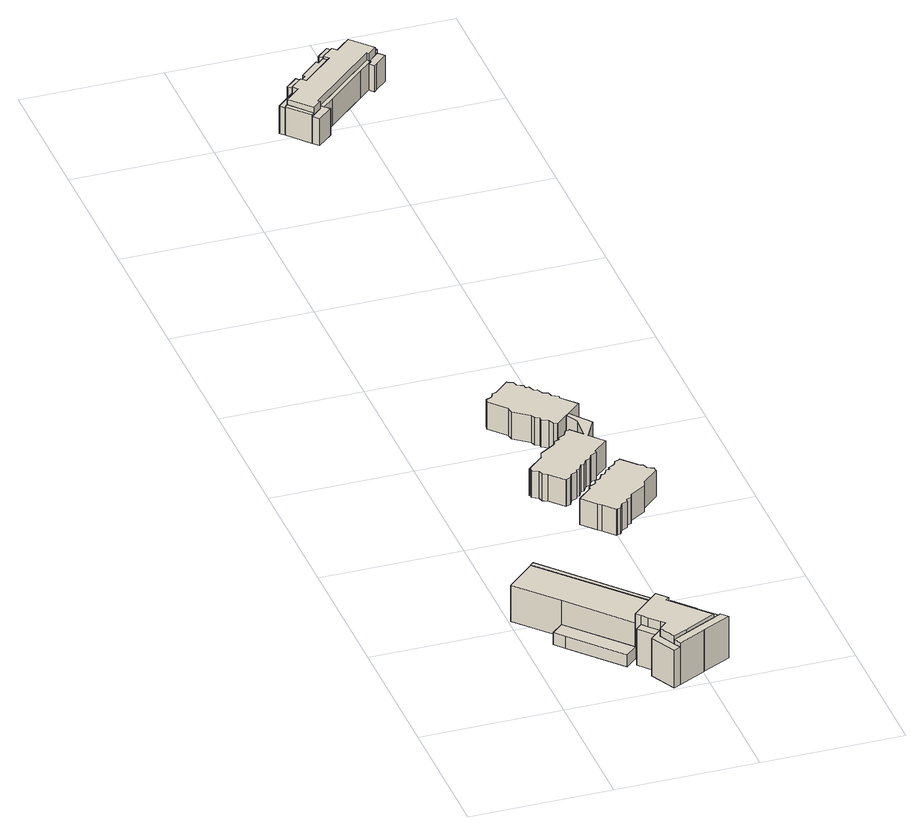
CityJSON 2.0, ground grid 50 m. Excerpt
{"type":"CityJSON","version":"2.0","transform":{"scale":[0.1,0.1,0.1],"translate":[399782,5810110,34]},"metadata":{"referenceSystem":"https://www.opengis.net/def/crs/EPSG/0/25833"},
"CityObjects":{
"building1":{"type":"Building","attributes":{"Gemeindeschluessel":"11000009","BezugspunktDach":"2200","function":"51009_1610","measuredHeight":13.91,"storeysAboveGround":0},"address":[{"country":"Germany","locality":"Berlin"}],"geometry":[{"type":"Solid","lod":"1","boundaries":[[[[0,1,2,3,4]],[[5,6,7,8,9]],[[5,9,4,3]],[[6,5,3,2]],[[7,6,2,1]],[[8,7,1,0]],[[9,8,0,4]]]]}]},
"building2":{"type":"Building","attributes":{"Gemeindeschluessel":"11000009","function":"31001_2100"},"address":[{"country":"Germany","locality":"Berlin","thoroughfareNumber":"18","thoroughfareName":"Karl-Ziegler-Straße"}],"children":["building2-1","building2-2","building2-3","building2-4","building2-5","building2-6","building2-7"]},
"building2-1":{"type":"BuildingPart","attributes":{"BezugspunktDach":"2200","measuredHeight":17.44,"storeysAboveGround":4},"parents":["building2"],"geometry":[{"type":"MultiSurface","lod":"1","boundaries":[[[10,11,12,13,14,15,16,17,18,19,20,21,22,23,24]],[[25,26,27,28,29,30,31,32,33,34,7,6,5,35,36]],[[37,38,24,23]],[[39,40,41,25,23,22]],[[27,42,40,22,21]],[[43,44,27,21,20]],[[45,46,47,43,28,20,19]],[[29,28,48]],[[49,50,51,52,19,18]],[[53,49,18,17]],[[54,55,56,17,16]],[[57,55,16,15]],[[58,57,15,14]],[[7,34,14,13]],[[6,7,13,12]],[[5,6,12,11]],[[35,5,11,10]],[[36,35,59,10,24],[60,61,62,59]],[[25,36,38,37]],[[26,25,41,40,39]],[[40,42,27,26]],[[28,27,44,43]],[[29,48,47,46,45]],[[48,28,43,47]],[[30,63,50,49]],[[63,29,52,51,50,64]],[[31,30,49,53]],[[32,31,56,55,54]],[[33,32,55,57]],[[34,33,57,58]],[[62,61,60,59]]]}]},
"building2-2":{"type":"BuildingPart","attributes":{"BezugspunktDach":"2200","measuredHeight":13.96,"storeysAboveGround":4},"parents":["building2"],"geometry":[{"type":"MultiSurface","lod":"1","boundaries":[[[65,38,37,66,67,68]],[[69,70,25,36,71,72]],[[69,72,68,67]],[[70,69,67,66]],[[71,36,61,73,74,62,38,65]],[[72,71,65,68]],[[70,75,66,37,25,76]],[[36,25,37,38,77]],[[62,74,73,61]]]}]},
"building2-3":{"type":"BuildingPart","attributes":{"BezugspunktDach":"2200","measuredHeight":14.14,"storeysAboveGround":4},"parents":["building2"],"geometry":[{"type":"MultiSurface","lod":"1","boundaries":[[[41,40,42,78,79,80]],[[81,82,27,26,25,70]],[[81,70,80,79]],[[82,81,79,78]],[[66,37,41,80]],[[27,82,78,42]],[[27,83,42,40,26]],[[26,40,41,25]],[[84,70,25,37,66]]]}]},
"building2-4":{"type":"BuildingPart","attributes":{"BezugspunktDach":"2200","measuredHeight":16.51,"storeysAboveGround":4},"parents":["building2"],"geometry":[{"type":"MultiSurface","lod":"1","boundaries":[[[47,46,85,86,87,88,44,43]],[[27,82,89,90,91,29,48,28]],[[78,42,27,44,88]],[[89,82,88,87]],[[90,89,87,86]],[[91,90,86,85]],[[28,43,44,27]],[[92,82,27,42,78]],[[93,29,91,85,46]],[[48,29,46,47]],[[48,47,43,28]]]}]},
"building2-5":{"type":"BuildingPart","attributes":{"BezugspunktDach":"2200","measuredHeight":18.63,"storeysAboveGround":4},"parents":["building2"],"geometry":[{"type":"MultiSurface","lod":"1","boundaries":[[[94,95,96,97,98,51,50,49,53]],[[30,63,29,91,99,100,101,102,31]],[[103,85,46,29,51,98]],[[99,91,98,97]],[[100,99,97,96]],[[101,100,96,95]],[[102,101,95,94]],[[56,104,94,53]],[[30,31,53,49]],[[63,30,105,49,50]],[[29,63,50,51,106]],[[91,29,46,85,103]],[[31,102,104,56]]]}]},
"building2-6":{"type":"BuildingPart","attributes":{"BezugspunktDach":"2200","measuredHeight":14.44,"storeysAboveGround":4},"parents":["building2"],"geometry":[{"type":"MultiSurface","lod":"1","boundaries":[[[107,104,56,55,57,58,108]],[[34,33,32,31,102,109,110]],[[34,110,108,58]],[[109,102,104,107]],[[110,109,107,108]],[[57,33,34,58]],[[32,33,57,55]],[[32,111,55,56,31]],[[102,31,56,104]]]}]},
"building2-7":{"type":"BuildingPart","attributes":{"BezugspunktDach":"2200","measuredHeight":4.63,"storeysAboveGround":4},"parents":["building2"],"geometry":[{"type":"MultiSurface","lod":"1","boundaries":[[[112,113,59,62,74,114]],[[73,61,60,115,116,117]],[[73,117,114,74]],[[115,60,59,113]],[[116,115,113,112]],[[117,116,112,114]],[[73,74,62,61]],[[61,118,62,59,60]]]}]},
"building3":{"type":"Building","attributes":{"Gemeindeschluessel":"11000009","BezugspunktDach":"2200","function":"31001_1024","measuredHeight":10.24,"storeysAboveGround":3},"address":[{"country":"Germany","locality":"Berlin","thoroughfareNumber":"18 (6)","thoroughfareName":"Abram-Joffe-Straße"}],"geometry":[{"type":"Solid","lod":"1","boundaries":[[[[119,120,121,122,123,124,125,126,127,128,129,130,131,132,133,134,135,136,137,138,139,140,141,142,143,144,145,146,147,148,149,150,151,152,153,154,155]],[[156,157,158,159,160,161,162,163,164,165,166,167,168,169,170,171,172,173,174,175,176,177,178,179,180,181,182,183,184,185,186,187,188,189,190,191,192]],[[156,192,155,154]],[[157,156,154,153]],[[158,157,153,152]],[[159,158,152,151]],[[160,159,151,150]],[[161,160,150,149]],[[162,161,149,148]],[[163,162,148,147]],[[164,163,147,146]],[[165,164,146,145]],[[166,165,145,144]],[[167,166,144,143]],[[168,167,143,142]],[[169,168,142,141]],[[170,169,141,140]],[[171,170,140,139]],[[172,171,139,138]],[[173,172,138,137]],[[174,173,137,136]],[[175,174,136,135]],[[176,175,135,134]],[[177,176,134,133]],[[178,177,133,132]],[[179,178,132,131]],[[180,179,131,130]],[[181,180,130,129]],[[182,181,129,128]],[[183,182,128,127]],[[184,183,127,126]],[[185,184,126,125]],[[186,185,125,124]],[[187,186,124,123]],[[188,187,123,122]],[[189,188,122,121]],[[190,189,121,120]],[[191,190,120,119]],[[192,191,119,155]]]]}]},
"building4":{"type":"Building","attributes":{"Gemeindeschluessel":"11000009","BezugspunktDach":"2200","function":"31001_1024","measuredHeight":10.01,"storeysAboveGround":3},"address":[{"country":"Germany","locality":"Berlin","thoroughfareNumber":"18 (5)","thoroughfareName":"Abram-Joffe-Straße"}],"geometry":[{"type":"Solid","lod":"1","boundaries":[[[[193,194,195,196,197,198,199,200,201,202,203,204,205,206,207,208,209,210,211,212,213,214,215,216,217,218,219,220,221,222,223,224,225]],[[226,227,228,229,230,231,232,233,234,235,236,237,238,239,240,241,242,243,244,245,246,247,248,249,250,251,252,253,254,255,256,257,258]],[[226,258,225,224]],[[227,226,224,223]],[[228,227,223,222]],[[229,228,222,221]],[[230,229,221,220]],[[231,230,220,219]],[[232,231,219,218]],[[233,232,218,217]],[[234,233,217,216]],[[235,234,216,215]],[[236,235,215,214]],[[237,236,214,213]],[[238,237,213,212]],[[239,238,212,211]],[[240,239,211,210]],[[241,240,210,209]],[[242,241,209,208]],[[243,242,208,207]],[[244,243,207,206]],[[245,244,206,205]],[[246,245,205,204]],[[247,246,204,203]],[[248,247,203,202]],[[249,248,202,201]],[[250,249,201,200]],[[251,250,200,199]],[[252,251,199,198]],[[253,252,198,197]],[[254,253,197,196]],[[255,254,196,195]],[[256,255,195,194]],[[257,256,194,193]],[[258,257,193,225]]]]}]},
"building5":{"type":"Building","attributes":{"Gemeindeschluessel":"11000009","BezugspunktDach":"2200","function":"31001_1024","measuredHeight":10.46,"storeysAboveGround":3},"address":[{"country":"Germany","locality":"Berlin","thoroughfareNumber":"18 (7)","thoroughfareName":"Abram-Joffe-Straße"}],"geometry":[{"type":"Solid","lod":"1","boundaries":[[[[259,260,261,262,263,264,265,266,267,268,142,141,269,270,271,272,273,274,275,276,277,278,279,280,281,282,283,284,285,286,287,288,289]],[[290,291,292,293,294,295,296,297,298,299,300,301,302,303,304,305,306,307,308,309,310,311,312,313,314,315,316,317,318,319,320,321,322]],[[290,322,289,288]],[[291,290,288,287]],[[292,291,287,286]],[[293,292,286,285]],[[294,293,285,284]],[[295,294,284,283]],[[296,295,283,282]],[[297,296,282,281]],[[298,297,281,280]],[[299,298,280,279]],[[300,299,279,278]],[[301,300,278,277]],[[302,301,277,276]],[[303,302,276,275]],[[304,303,275,274]],[[305,304,274,273]],[[306,305,273,272]],[[307,306,272,271]],[[308,307,271,270]],[[309,308,270,269]],[[310,309,269,141]],[[311,310,141,142]],[[312,311,142,268]],[[313,312,268,267]],[[314,313,267,266]],[[315,314,266,265]],[[316,315,265,264]],[[317,316,264,263]],[[318,317,263,262]],[[319,318,262,261]],[[320,319,261,260]],[[321,320,260,259]],[[322,321,259,289]]]]}]},
"building6":{"type":"Building","attributes":{"Gemeindeschluessel":"11000009","function":"31001_1010"},"address":[{"country":"Germany","locality":"Berlin","thoroughfareNumber":"19, 21","thoroughfareName":"Konrad-Zuse-Straße"}],"children":["building6-1","building6-2","building6-3","building6-4","building6-5","building6-6","building6-7","building6-8","building6-9","building6-10","building6-11"]},
"building6-1":{"type":"BuildingPart","attributes":{"BezugspunktDach":"2200","measuredHeight":13.07,"storeysAboveGround":4},"parents":["building6"],"geometry":[{"type":"MultiSurface","lod":"1","boundaries":[[[323,324,325,326,327,328,329,330,331,332,333,334,335,336,337,338]],[[339,340,341,342,343,344,345,346,347,348,349,350,351,352,353,354]],[[355,356,338,337]],[[340,357,355,339,337,336]],[[341,340,341,358,359,336,335]],[[360,361,362,341,342,341,335,334]],[[343,342,363,342,364,365,361,334,333],[364,343,366,365]],[[367,366,368,333,332]],[[369,370,332,331]],[[371,372,345,331,330]],[[373,374,371,330,329]],[[375,376,329,328]],[[377,378,328,327]],[[379,380,381,327,326]],[[351,382,383,384,383,380,326,325]],[[385,382,325,324]],[[353,386,385,324,323]],[[387,388,323,338]],[[389,339,354,356,355]],[[339,355,357,340]],[[359,358,341,340]],[[342,341,362,361,360]],[[366,343,364,365]],[[361,365,364,342,363]],[[344,343,368,366,367]],[[345,344,370,369]],[[346,345,372,371]],[[347,346,371,374,373]],[[390,348,347,376,375]],[[349,348,378,377]],[[350,349,381,380,379]],[[350,380,383,384]],[[384,383,382,351]],[[352,351,382,385]],[[352,391,385,386,353]],[[354,353,388,387]]]}]},
"building6-2":{"type":"BuildingPart","attributes":{"BezugspunktDach":"2200","measuredHeight":10.3,"storeysAboveGround":4},"parents":["building6"],"geometry":[{"type":"MultiSurface","lod":"1","boundaries":[[[392,393,394,395,396,381,380,383]],[[350,349,397,398,399,400,401,384]],[[402,377,381,396]],[[398,397,396,395],[398,403,402,397]],[[399,398,395,394]],[[400,399,394,393]],[[401,400,393,392]],[[350,384,383,380]],[[349,350,380,381]],[[397,349,377,402]],[[403,398,397,402]],[[392,383,384,401]]]}]},
"building6-3":{"type":"BuildingPart","attributes":{"BezugspunktDach":"2200","measuredHeight":10.06,"storeysAboveGround":4},"parents":["building6"],"geometry":[{"type":"Solid","lod":"1","boundaries":[[[[404,405,406,407,378,377,402,403]],[[397,349,348,408,409,410,411,398]],[[349,377,349,348]],[[409,408,407,406]],[[410,409,406,405]],[[411,410,405,404]],[[398,411,404,403]],[[403,402,397,398]],[[349,397,402,377]],[[348,349,377,378]],[[408,348,378,407]]]]}]},
"building6-4":{"type":"BuildingPart","attributes":{"BezugspunktDach":"2200","measuredHeight":11.55,"storeysAboveGround":4},"parents":["building6"],"geometry":[{"type":"MultiSurface","lod":"1","boundaries":[[[375,412,413,414,415,376]],[[416,417,418,408,348,347]],[[416,419,374,376,415]],[[417,416,415,414]],[[418,417,414,413]],[[408,418,413,412]],[[348,378,407,412,375]],[[348,420,348,347]],[[347,374,419,416]],[[408,407,378,348]],[[347,348,420,375,376]]]}]},
"building6-5":{"type":"BuildingPart","attributes":{"BezugspunktDach":"2200","measuredHeight":10.39,"storeysAboveGround":4},"parents":["building6"],"geometry":[{"type":"Solid","lod":"1","boundaries":[[[[371,374,419,421,372]],[[422,416,347,346,345]],[[422,345,372,421]],[[416,422,421,419]],[[347,374,347,346]],[[347,416,419,374]],[[346,347,374,371]],[[345,346,371,372]]]]}]},
"building6-6":{"type":"BuildingPart","attributes":{"BezugspunktDach":"2200","measuredHeight":10.37,"storeysAboveGround":4},"parents":["building6"],"geometry":[{"type":"MultiSurface","lod":"1","boundaries":[[[423,424,392,383,382,385,386,425]],[[353,352,351,384,401,426,427,428]],[[384,351,384,383]],[[401,392,383,392]],[[426,401,392,424]],[[427,426,424,423]],[[428,427,423,425]],[[353,428,425,386]],[[352,353,429,386,385]],[[351,352,385,382]],[[384,351,382,383]],[[384,383,392,401]]]}]},
"building6-7":{"type":"BuildingPart","attributes":{"BezugspunktDach":"2200","measuredHeight":11.05,"storeysAboveGround":4},"parents":["building6"],"geometry":[{"type":"MultiSurface","lod":"1","boundaries":[[[430,388,387,431]],[[354,353,428,432]],[[354,356,433,434,431,387]],[[428,425,386,353,388,430]],[[432,428,430,431]],[[432,434,433,356,354,435]],[[353,354,387,388]],[[353,386,425,428]]]}]},
"building6-8":{"type":"BuildingPart","attributes":{"BezugspunktDach":"2200","measuredHeight":11.25,"storeysAboveGround":4},"parents":["building6"],"geometry":[{"type":"MultiSurface","lod":"1","boundaries":[[[433,356,355,357,436]],[[340,339,354,432,437]],[[340,437,436,357]],[[339,340,438,340,339,355]],[[339,355,339,354]],[[437,432,433,436]],[[357,355,339,340,438]],[[354,339,355,356]],[[432,354,356,433]]]}]},
"building6-9":{"type":"BuildingPart","attributes":{"BezugspunktDach":"2200","measuredHeight":13.61,"storeysAboveGround":4},"parents":["building6"],"geometry":[{"type":"MultiSurface","lod":"1","boundaries":[[[361,365,366,367,439,440,441,442,443,362]],[[444,445,446,447,448,344,343,364,342,341]],[[444,341,362,443]],[[445,444,443,442]],[[446,445,442,441]],[[447,446,441,440]],[[448,447,440,439]],[[344,448,439,367]],[[343,344,367,366]],[[364,343,449,366,365]],[[364,365,361,342]],[[342,450,361,362,341]]]}]},
"building6-10":{"type":"BuildingPart","attributes":{"BezugspunktDach":"2200","measuredHeight":12.28,"storeysAboveGround":4},"parents":["building6"],"geometry":[{"type":"MultiSurface","lod":"1","boundaries":[[[370,369,451,452]],[[453,345,344,454]],[[453,454,452,451]],[[345,453,451,369]],[[454,344,370,452]],[[344,345,369,370,455]]]}]},
"building6-11":{"type":"BuildingPart","attributes":{"BezugspunktDach":"2200","measuredHeight":12.54,"storeysAboveGround":4},"parents":["building6"],"geometry":[{"type":"Solid","lod":"1","boundaries":[[[[359,358,456,457]],[[458,341,340,459]],[[458,459,457,456]],[[341,458,456,358]],[[459,340,359,457]],[[341,358,359,340]]]]}]}
},
"vertices":[
[358,123,143],[382,144,143],[351,177,143],[333,198,143],[310,177,143],[333,198,4],[351,177,4],[382,144,4],[358,123,4],[310,177,4],
[319,212,178],[333,198,178],[351,177,178],[382,144,178],[382,143,178],[394,130,178],[367,105,178],[395,48,178],[446,73,178],[558,129,178],[440,259,178],[452,270,178],[423,302,178],[420,306,178],[318,214,178],[420,306,4],[423,302,4],[452,270,4],[440,259,4],[558,129,4],[446,73,4],[395,48,4],[367,105,4],[394,130,4],[382,143,4],[319,212,4],[318,214,4],[420,306,143],[318,214,143],[423,302,98],[423,302,145],[420,306,145],[452,270,145],[440,259,158],[452,270,158],[558,129,14],[558,129,158],[499,194,158],[499,194,4],[446,73,165],[491,96,165],[558,129,165],[558,129,113],[395,48,165],[367,105,15],[367,105,148],[395,48,148],[394,130,148],[382,143,148],[319,212,51],[319,212,5],[318,214,5],[318,214,51],[491,96,4],[491,96,142],
[135,416,143],[108,646,143],[10,556,143],[8,555,143],[10,556,4],[108,646,4],[135,416,4],[8,555,4],[135,416,5],[135,416,51],[108,646,69],[264,476,4],[318,214,40],
[462,279,145],[120,656,145],[108,646,145],[120,656,4],[462,279,4],[452,270,123],[108,646,102],
[586,143,158],[530,205,158],[524,211,158],[462,279,158],[524,211,4],[530,205,4],[586,143,4],[462,279,55],[558,129,84],
[408,22,165],[505,70,165],[507,71,165],[607,120,165],[586,143,165],[607,120,4],[507,71,4],[505,70,4],[408,22,4],[586,143,113],[408,22,148],[446,73,86],[558,129,70],
[381,9,148],[336,101,148],[381,9,4],[336,101,4],[367,105,83],
[125,343,51],[278,175,51],[93,378,51],[278,175,5],[125,343,5],[93,378,5],[318,214,28],
[308,1232,112],[308,1221,112],[329,1209,112],[334,1192,112],[351,1185,112],[396,1135,112],[399,1137,112],[415,1142,112],[422,1159,112],[445,1169,112],[446,1181,112],[458,1181,112],[470,1202,112],[482,1202,112],[494,1224,112],[512,1229,112],[518,1246,112],[541,1256,112],[542,1267,112],[593,1313,112],[549,1362,112],[589,1432,112],[532,1506,112],[520,1495,112],[544,1454,112],[538,1374,112],[502,1414,112],[499,1411,112],[488,1411,112],[476,1389,112],[453,1379,112],[452,1368,112],[434,1363,112],[428,1346,112],[372,1311,112],[364,1287,112],[305,1235,112],[364,1287,9],[372,1311,9],[428,1346,9],[434,1363,9],[452,1368,9],[453,1379,9],[476,1389,9],[488,1411,9],[499,1411,9],[502,1414,9],[538,1374,9],[544,1454,9],[520,1495,9],[532,1506,9],[589,1432,9],[549,1362,9],[593,1313,9],[542,1267,9],[541,1256,9],[518,1246,9],[512,1229,9],[494,1224,9],[482,1202,9],[470,1202,9],[458,1181,9],[446,1181,9],[445,1169,9],[422,1159,9],[415,1142,9],[399,1137,9],[396,1135,9],[351,1185,9],[334,1192,9],[329,1209,9],[308,1221,9],[308,1232,9],[305,1235,9],
[448,967,112],[459,955,112],[495,916,112],[497,918,112],[509,919,112],[520,940,112],[543,950,112],[544,962,112],[562,967,112],[568,984,112],[624,1018,112],[631,1040,112],[691,1094,112],[689,1097,112],[689,1108,112],[667,1120,112],[662,1137,112],[647,1144,112],[600,1195,112],[597,1192,112],[581,1188,112],[574,1171,112],[551,1161,112],[550,1149,112],[538,1149,112],[526,1127,112],[514,1127,112],[502,1105,112],[484,1100,112],[478,1083,112],[455,1073,112],[454,1062,112],[403,1016,112],[454,1062,11],[455,1073,11],[478,1083,11],[484,1100,11],[502,1105,11],[514,1127,11],[526,1127,11],[538,1149,11],[550,1149,11],[551,1161,11],[574,1171,11],[581,1188,11],[597,1192,11],[600,1195,11],[647,1144,11],[662,1137,11],[667,1120,11],[689,1108,11],[689,1097,11],[691,1094,11],[631,1040,11],[624,1018,11],[568,984,11],[562,967,11],[544,962,11],[543,950,11],[520,940,11],[509,919,11],[497,918,11],[495,916,11],[459,955,11],[448,967,11],[403,1016,11],
[356,1596,112],[361,1574,112],[414,1534,112],[419,1517,112],[435,1510,112],[435,1498,112],[457,1486,112],[467,1463,112],[478,1462,112],[481,1459,112],[581,1550,112],[535,1602,112],[535,1612,112],[513,1625,112],[508,1642,112],[491,1648,112],[481,1671,112],[470,1672,112],[460,1695,112],[448,1696,112],[448,1708,112],[426,1721,112],[421,1738,112],[405,1744,112],[402,1747,112],[352,1701,112],[335,1696,112],[328,1679,112],[306,1669,112],[306,1659,112],[302,1656,112],[306,1659,7],[306,1669,7],[328,1679,7],[335,1696,7],[352,1701,7],[402,1747,7],[405,1744,7],[421,1738,7],[426,1721,7],[448,1708,7],[448,1696,7],[460,1695,7],[470,1672,7],[481,1671,7],[491,1648,7],[508,1642,7],[513,1625,7],[535,1612,7],[535,1602,7],[581,1550,7],[532,1506,7],[520,1495,7],[481,1459,7],[478,1462,7],[467,1463,7],[457,1486,7],[435,1498,7],[435,1510,7],[419,1517,7],[414,1534,7],[361,1574,7],[356,1596,7],[302,1656,7],
[326,3451,139],[356,3479,139],[350,3486,139],[592,3705,139],[598,3698,139],[629,3726,139],[562,3800,139],[508,3751,139],[493,3767,139],[452,3730,139],[467,3714,139],[354,3612,139],[339,3628,139],[298,3591,139],[313,3574,139],[259,3526,139],[313,3574,9],[298,3591,9],[339,3628,9],[354,3612,9],[467,3714,9],[452,3730,9],[493,3767,9],[508,3751,9],[562,3800,9],[629,3726,9],[598,3698,9],[592,3705,9],[350,3486,9],[356,3479,9],[326,3451,9],[259,3526,9],[313,3574,115],[259,3526,115],[298,3591,115],[339,3628,134],[298,3591,134],[354,3612,81],[354,3612,131],[339,3628,131],[354,3612,126],[410,3663,9],[410,3663,131],[467,3714,131],[452,3730,131],[467,3714,37],[493,3767,132],[452,3730,132],[508,3751,112],[493,3767,112],[562,3800,80],[562,3800,112],[629,3726,124],[562,3800,124],[598,3698,109],[629,3726,109],[592,3705,77],[592,3705,112],[598,3698,112],[350,3486,112],[361,3497,112],[361,3497,9],[356,3479,112],[326,3451,112],[259,3526,119],[326,3451,119],[313,3574,38],[629,3726,119],[356,3479,54],
[372,3485,112],[412,3521,112],[551,3647,112],[591,3683,112],[602,3693,112],[602,3693,9],[591,3683,9],[551,3647,9],[412,3521,9],[372,3485,9],[602,3693,109],[591,3683,109],
[606,3666,109],[617,3676,109],[659,3714,109],[639,3735,109],[639,3735,9],[659,3714,9],[617,3676,9],[606,3666,9],
[639,3735,124],[630,3746,124],[591,3789,124],[573,3809,124],[573,3809,9],[591,3789,9],[630,3746,9],[573,3809,112],[629,3726,99],
[558,3825,112],[558,3825,9],
[334,3421,112],[387,3468,112],[315,3442,112],[387,3468,9],[334,3421,9],[315,3442,9],[326,3451,54],
[315,3442,119],[248,3516,119],[248,3516,9],[248,3516,115],[248,3516,89],[258,3525,9],
[234,3532,115],[234,3532,9],[298,3591,37],
[430,3710,131],[423,3717,131],[389,3686,131],[355,3655,131],[361,3648,131],[361,3648,9],[355,3655,9],[389,3686,9],[423,3717,9],[430,3710,9],[467,3714,39],[354,3612,67],
[481,3781,132],[440,3744,132],[481,3781,9],[440,3744,9],[452,3730,48],
[327,3641,134],[286,3604,134],[327,3641,9],[286,3604,9]
]}
